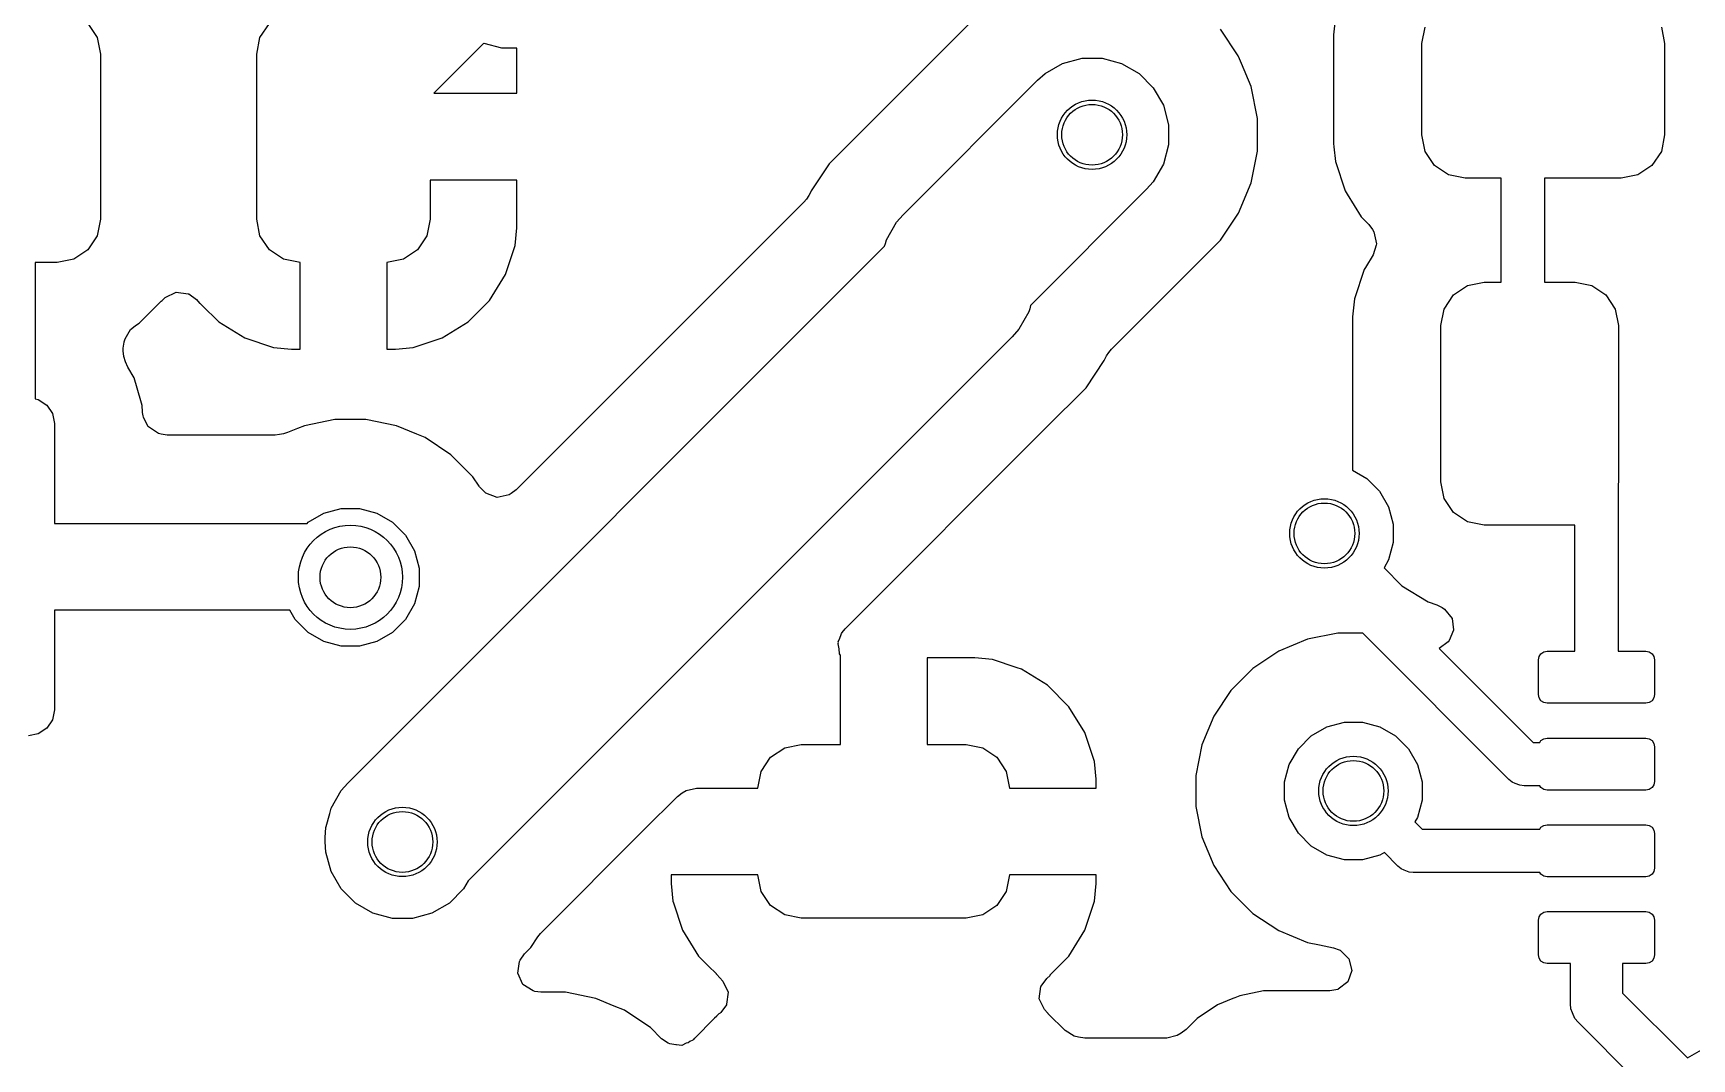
# Model space of a CAD drawing. Header units: inches. Extents: x -2.18 to 1.8, y 0.44 to 2.81.
# Drawn here: x 0.677 to 1.0534, y 1.0258 to 1.2585 of the extents above; entities that cross this region are included whole.
import ezdxf

# ---------------------------------------------------------------- set-up
doc = ezdxf.new("R2010")
doc.units = ezdxf.units.IN
doc.header["$MEASUREMENT"] = 0
doc.layers.add('BLACK', color=250, linetype='CONTINUOUS')

msp = doc.modelspace()

# ---------------------------------------------------------------- linework, layer by layer
at = {"layer": 'BLACK', "linetype": 'CONTINUOUS'}
for p, q in [((0.89337, 1.26458), (0.8855, 1.25671)), ((0.97248, 1.26218), (0.97207, 1.25809)), ((0.6894, 1.26066), (0.69153, 1.25747)), ((0.69153, 1.25747), (0.69228, 1.2537)), ((0.72772, 1.2537), (0.72847, 1.25747)), ((0.72847, 1.25747), (0.7306, 1.26066)), ((0.95046, 1.25331), (0.94643, 1.25935)), ((0.97207, 1.25809), (0.97207, 1.25809)), ((0.97207, 1.25809), (0.97207, 1.25809)), ((0.97207, 1.25809), (0.97207, 1.23344)), ((0.99209, 1.2561), (0.99284, 1.25987)), ((1.04646, 1.25987), (1.0472, 1.2561)), ((0.69228, 1.2537), (0.69228, 1.2163)), ((0.72772, 1.2163), (0.72772, 1.2537)), ((0.77923, 1.25618), (0.76789, 1.24484)), ((0.77934, 1.25612), (0.77923, 1.25618)), ((0.78331, 1.25505), (0.77934, 1.25612)), ((0.78677, 1.25505), (0.78331, 1.25505)), ((0.78677, 1.24484), (0.78677, 1.25505)), ((0.8855, 1.25671), (0.86792, 1.23913)), ((0.95053, 1.25321), (0.95046, 1.25331)), ((0.99209, 1.23543), (0.99209, 1.2561)), ((1.0472, 1.2561), (1.0472, 1.23543)), ((0.90663, 1.24932), (0.91059, 1.2516)), ((0.91059, 1.2516), (0.915, 1.25278)), ((0.915, 1.25278), (0.91957, 1.25278)), ((0.91957, 1.25278), (0.92398, 1.2516)), ((0.92398, 1.2516), (0.92794, 1.24932)), ((0.95122, 1.25156), (0.95053, 1.25321)), ((0.95336, 1.24638), (0.95122, 1.25156)), ((0.8744, 1.2173), (0.90491, 1.24781)), ((0.90491, 1.24781), (0.90663, 1.24932)), ((0.92794, 1.24932), (0.93117, 1.24609)), ((0.93117, 1.24609), (0.93345, 1.24213)), ((0.9548, 1.23913), (0.95336, 1.24638)), ((0.76789, 1.24484), (0.78677, 1.24484)), ((0.93345, 1.24213), (0.93463, 1.23772)), ((0.86792, 1.23913), (0.86285, 1.23406)), ((0.9548, 1.23174), (0.9548, 1.23913)), ((0.93463, 1.23772), (0.93463, 1.23315)), ((0.99284, 1.23167), (0.99209, 1.23543)), ((1.0472, 1.23543), (1.04646, 1.23167)), ((0.86146, 1.23267), (0.85763, 1.22884)), ((0.86285, 1.23406), (0.86146, 1.23267)), ((0.93463, 1.23315), (0.93345, 1.22874)), ((0.95336, 1.22449), (0.9548, 1.23174)), ((0.97207, 1.23344), (0.97207, 1.23344)), ((0.97207, 1.23344), (0.97215, 1.23267)), ((0.97215, 1.23267), (0.97248, 1.22935)), ((0.99497, 1.22847), (0.99284, 1.23167)), ((1.04646, 1.23167), (1.04432, 1.22847)), ((0.85763, 1.22884), (0.85352, 1.22269)), ((0.85763, 1.22884), (0.85763, 1.22884)), ((0.93345, 1.22874), (0.93117, 1.22478)), ((0.97248, 1.22935), (0.97468, 1.22273)), ((0.99816, 1.22634), (0.99497, 1.22847)), ((1.04432, 1.22847), (1.04113, 1.22634)), ((0.78677, 1.22516), (0.76709, 1.22516)), ((0.76709, 1.22516), (0.76709, 1.2163)), ((0.78677, 1.21433), (0.78677, 1.22516)), ((0.93117, 1.22478), (0.92966, 1.22306)), ((0.95053, 1.21766), (0.95336, 1.22449)), ((1.00193, 1.22559), (0.99816, 1.22634)), ((1.01008, 1.22559), (1.00193, 1.22559)), ((1.01008, 1.20197), (1.01008, 1.22559)), ((1.03736, 1.22559), (1.01992, 1.22559)), ((1.01992, 1.22559), (1.01992, 1.20197)), ((1.04113, 1.22634), (1.03736, 1.22559)), ((0.85185, 1.22011), (0.7866, 1.15486)), ((0.85246, 1.22085), (0.85185, 1.22011)), ((0.85298, 1.22163), (0.85246, 1.22085)), ((0.85343, 1.22247), (0.85298, 1.22163)), ((0.85352, 1.22269), (0.85343, 1.22247)), ((0.92966, 1.22306), (0.90333, 1.19673)), ((0.97468, 1.22273), (0.97468, 1.22273)), ((0.97468, 1.22273), (0.97516, 1.22194)), ((0.97516, 1.22194), (0.97516, 1.22194)), ((0.97516, 1.22194), (0.97835, 1.21679)), ((0.69228, 1.2163), (0.69153, 1.21253)), ((0.72847, 1.21253), (0.72772, 1.2163)), ((0.76709, 1.2163), (0.76634, 1.21253)), ((0.87289, 1.21557), (0.8744, 1.2173)), ((0.94643, 1.21152), (0.95053, 1.21766)), ((0.97835, 1.21679), (0.97835, 1.21679)), ((0.97835, 1.21679), (0.98008, 1.21505)), ((0.69153, 1.21253), (0.6894, 1.20934)), ((0.7306, 1.20934), (0.72847, 1.21253)), ((0.76634, 1.21253), (0.7642, 1.20934)), ((0.78636, 1.21029), (0.78677, 1.21433)), ((0.78677, 1.21433), (0.78677, 1.21433)), ((0.8706, 1.21162), (0.87289, 1.21557)), ((0.87289, 1.21557), (0.87289, 1.21557)), ((0.98008, 1.21505), (0.98091, 1.21394)), ((0.98091, 1.21394), (0.98121, 1.2134)), ((0.98121, 1.2134), (0.98179, 1.21071)), ((0.6894, 1.20934), (0.68621, 1.20721)), ((0.73379, 1.20721), (0.7306, 1.20934)), ((0.74841, 1.08836), (0.87021, 1.21016)), ((0.7642, 1.20934), (0.76101, 1.20721)), ((0.78419, 1.20374), (0.78636, 1.21029)), ((0.78636, 1.21029), (0.78636, 1.21029)), ((0.87021, 1.21016), (0.87037, 1.21074)), ((0.87037, 1.21074), (0.8706, 1.21162)), ((0.9272, 1.19229), (0.94643, 1.21152)), ((0.98105, 1.20818), (0.9793, 1.20534)), ((0.98177, 1.21039), (0.98105, 1.20818)), ((0.98179, 1.21071), (0.98177, 1.21039)), ((0.68244, 1.20646), (0.67742, 1.20646)), ((0.67742, 1.20646), (0.67742, 1.17553)), ((0.68621, 1.20721), (0.68244, 1.20646)), ((0.73756, 1.20646), (0.73379, 1.20721)), ((0.73756, 1.18677), (0.73756, 1.20646)), ((0.76101, 1.20721), (0.75724, 1.20646)), ((0.75724, 1.20646), (0.75724, 1.18677)), ((0.97899, 1.20483), (0.9768, 1.19821)), ((0.9793, 1.20534), (0.97899, 1.20483)), ((0.97899, 1.20483), (0.97899, 1.20483)), ((0.78056, 1.19786), (0.78419, 1.20374)), ((0.78419, 1.20374), (0.78419, 1.20374)), ((0.99928, 1.19909), (1.00247, 1.20122)), ((1.00247, 1.20122), (1.00624, 1.20197)), ((1.00624, 1.20197), (1.01008, 1.20197)), ((1.01992, 1.20197), (1.02691, 1.20197)), ((1.02691, 1.20197), (1.03068, 1.20122)), ((1.03068, 1.20122), (1.03387, 1.19909)), ((0.70109, 1.19272), (0.70602, 1.19765)), ((0.70602, 1.19765), (0.70605, 1.19768)), ((0.70602, 1.19765), (0.70602, 1.19765)), ((0.70605, 1.19768), (0.70624, 1.19786)), ((0.70624, 1.19786), (0.70697, 1.19851)), ((0.70697, 1.19851), (0.70945, 1.1997)), ((0.70945, 1.1997), (0.71218, 1.19936)), ((0.71218, 1.19936), (0.71231, 1.19931)), ((0.71231, 1.19931), (0.71405, 1.19803)), ((0.71405, 1.19803), (0.71472, 1.19725)), ((0.71472, 1.19725), (0.71485, 1.1972)), ((0.71485, 1.1972), (0.71529, 1.19681)), ((0.77568, 1.19298), (0.78056, 1.19786)), ((0.9768, 1.19821), (0.97638, 1.19412)), ((0.99715, 1.19589), (0.99928, 1.19909)), ((1.03387, 1.19909), (1.036, 1.19589)), ((0.71529, 1.19681), (0.71912, 1.19298)), ((0.90294, 1.19527), (0.90066, 1.19132)), ((0.90312, 1.19596), (0.90294, 1.19527)), ((0.90333, 1.19673), (0.90312, 1.19596)), ((0.97638, 1.19412), (0.97638, 1.19412)), ((0.97638, 1.19412), (0.97638, 1.19412)), ((0.97638, 1.19412), (0.97638, 1.15935)), ((0.9964, 1.19213), (0.99715, 1.19589)), ((1.036, 1.19589), (1.03675, 1.19213)), ((0.69786, 1.18916), (0.69912, 1.19127)), ((0.69912, 1.19127), (0.69937, 1.19151)), ((0.69937, 1.19151), (0.70023, 1.19218)), ((0.70023, 1.19218), (0.70109, 1.19272)), ((0.71912, 1.19298), (0.725, 1.18936)), ((0.725, 1.18936), (0.725, 1.18936)), ((0.725, 1.18936), (0.73155, 1.18718)), ((0.76326, 1.18718), (0.76981, 1.18936)), ((0.76981, 1.18936), (0.77568, 1.19298)), ((0.76981, 1.18936), (0.76981, 1.18936)), ((0.89915, 1.18959), (0.77573, 1.06617)), ((0.90065, 1.19131), (0.89915, 1.18959)), ((0.90066, 1.19132), (0.90065, 1.19131)), ((0.92169, 1.18678), (0.9272, 1.19229)), ((0.9964, 1.15669), (0.9964, 1.19213)), ((1.03675, 1.19213), (1.03675, 1.15669)), ((0.69744, 1.18704), (0.69764, 1.18841)), ((0.69744, 1.18643), (0.69744, 1.18704)), ((0.69761, 1.18514), (0.69744, 1.18643)), ((0.69764, 1.18841), (0.69766, 1.18849)), ((0.69766, 1.18849), (0.69786, 1.18916)), ((0.73155, 1.18718), (0.73155, 1.18718)), ((0.73155, 1.18718), (0.73155, 1.18718)), ((0.73155, 1.18718), (0.73155, 1.18718)), ((0.73155, 1.18718), (0.73559, 1.18677)), ((0.73559, 1.18677), (0.73756, 1.18677)), ((0.73756, 1.18677), (0.73756, 1.18677)), ((0.75724, 1.18677), (0.75921, 1.18677)), ((0.75921, 1.18677), (0.76326, 1.18718)), ((0.75921, 1.18677), (0.75921, 1.18677)), ((0.75921, 1.18677), (0.75921, 1.18677)), ((0.92056, 1.18526), (0.92109, 1.18604)), ((0.92109, 1.18604), (0.92169, 1.18678)), ((0.69795, 1.18392), (0.69761, 1.18514)), ((0.69845, 1.18272), (0.69795, 1.18392)), ((0.69989, 1.1803), (0.69845, 1.18272)), ((0.91592, 1.17805), (0.92002, 1.1842)), ((0.92002, 1.1842), (0.92011, 1.18441)), ((0.92011, 1.18441), (0.92056, 1.18526)), ((0.6999, 1.18026), (0.69989, 1.1803)), ((0.69989, 1.1803), (0.69989, 1.1803)), ((0.69989, 1.1803), (0.69989, 1.1803)), ((0.70141, 1.17505), (0.6999, 1.18026)), ((0.90672, 1.16886), (0.91592, 1.17805)), ((0.91592, 1.17805), (0.91592, 1.17805)), ((0.67742, 1.17553), (0.67817, 1.17538)), ((0.67817, 1.17538), (0.68008, 1.1741)), ((0.70155, 1.17458), (0.70141, 1.17505)), ((0.70172, 1.17401), (0.70155, 1.17458)), ((0.70155, 1.17458), (0.70155, 1.17458)), ((0.68008, 1.1741), (0.68136, 1.17218)), ((0.68136, 1.17218), (0.68181, 1.16992)), ((0.70183, 1.17254), (0.70172, 1.17401)), ((0.70183, 1.17253), (0.70183, 1.17254)), ((0.70183, 1.17254), (0.70183, 1.17254)), ((0.70184, 1.17244), (0.70183, 1.17253)), ((0.70194, 1.17169), (0.70184, 1.17244)), ((0.70184, 1.17244), (0.70184, 1.17244)), ((0.70201, 1.17137), (0.70194, 1.17169)), ((0.70309, 1.16921), (0.70201, 1.17137)), ((0.74545, 1.17081), (0.73854, 1.16943)), ((0.7525, 1.17081), (0.74545, 1.17081)), ((0.74545, 1.17081), (0.74545, 1.17081)), ((0.74545, 1.17081), (0.74545, 1.17081)), ((0.75941, 1.16943), (0.7525, 1.17081)), ((0.7525, 1.17081), (0.7525, 1.17081)), ((0.7525, 1.17081), (0.7525, 1.17081)), ((0.68181, 1.16992), (0.68181, 1.14728)), ((0.70314, 1.16916), (0.70309, 1.16921)), ((0.70545, 1.16767), (0.70314, 1.16916)), ((0.70604, 1.1675), (0.70545, 1.16767)), ((0.70741, 1.1673), (0.70604, 1.1675)), ((0.73195, 1.1673), (0.70741, 1.1673)), ((0.7329, 1.1674), (0.73195, 1.1673)), ((0.73383, 1.16758), (0.7329, 1.1674)), ((0.73474, 1.16786), (0.73383, 1.16758)), ((0.73701, 1.1688), (0.73474, 1.16786)), ((0.73854, 1.16943), (0.73701, 1.1688)), ((0.73701, 1.1688), (0.73701, 1.1688)), ((0.73854, 1.16943), (0.73854, 1.16943)), ((0.73854, 1.16943), (0.73854, 1.16943)), ((0.73854, 1.16943), (0.73854, 1.16943)), ((0.73854, 1.16943), (0.73854, 1.16943)), ((0.73854, 1.16943), (0.73854, 1.16943)), ((0.76407, 1.1675), (0.75941, 1.16943)), ((0.75941, 1.16943), (0.75941, 1.16943)), ((0.75941, 1.16943), (0.75941, 1.16943)), ((0.75941, 1.16943), (0.75941, 1.16943)), ((0.76592, 1.16674), (0.76407, 1.1675)), ((0.77178, 1.16282), (0.76592, 1.16674)), ((0.76592, 1.16674), (0.76592, 1.16674)), ((0.76592, 1.16674), (0.76592, 1.16674)), ((0.86122, 1.12336), (0.90672, 1.16886)), ((0.77676, 1.15784), (0.77178, 1.16282)), ((0.97638, 1.15935), (0.97959, 1.15749)), ((0.77817, 1.15572), (0.77676, 1.15784)), ((0.77676, 1.15784), (0.77676, 1.15784)), ((0.77676, 1.15784), (0.77676, 1.15784)), ((0.77826, 1.15559), (0.77817, 1.15572)), ((0.77939, 1.1544), (0.77826, 1.15559)), ((0.97959, 1.15749), (0.98249, 1.15459)), ((0.99715, 1.15293), (0.9964, 1.15669)), ((1.03675, 1.15669), (1.03665, 1.1562)), ((1.03665, 1.1562), (1.03665, 1.11827)), ((0.77974, 1.15414), (0.77939, 1.1544)), ((0.78232, 1.15318), (0.77974, 1.15414)), ((0.77974, 1.15414), (0.77974, 1.15414)), ((0.77974, 1.15414), (0.77974, 1.15414)), ((0.78501, 1.15376), (0.78232, 1.15318)), ((0.78549, 1.15402), (0.78501, 1.15376)), ((0.7866, 1.15486), (0.78549, 1.15402)), ((0.98249, 1.15459), (0.98455, 1.15103)), ((0.99928, 1.14973), (0.99715, 1.15293)), ((0.73939, 1.14753), (0.74295, 1.14959)), ((0.74295, 1.14959), (0.74692, 1.15065)), ((0.74692, 1.15065), (0.75103, 1.15065)), ((0.75103, 1.15065), (0.755, 1.14959)), ((0.755, 1.14959), (0.75856, 1.14753)), ((0.98455, 1.15103), (0.98561, 1.14706)), ((1.00247, 1.1476), (0.99928, 1.14973)), ((0.68181, 1.14728), (0.73914, 1.14728)), ((0.73914, 1.14728), (0.73939, 1.14753)), ((0.75856, 1.14753), (0.76147, 1.14463)), ((0.76147, 1.14463), (0.76353, 1.14107)), ((0.98561, 1.14706), (0.98561, 1.14294)), ((1.00624, 1.14685), (1.00247, 1.1476)), ((1.02681, 1.14685), (1.00624, 1.14685)), ((1.02681, 1.11827), (1.02681, 1.14685)), ((0.76353, 1.14107), (0.76459, 1.13709)), ((0.98561, 1.14294), (0.98455, 1.13897)), ((0.76459, 1.13709), (0.76459, 1.13298)), ((0.98455, 1.13897), (0.98352, 1.13718)), ((0.98352, 1.13718), (0.98759, 1.13311)), ((0.76459, 1.13298), (0.76353, 1.12901)), ((0.98759, 1.13311), (0.99353, 1.12944)), ((0.99353, 1.12944), (0.99551, 1.12879)), ((0.73524, 1.1276), (0.68181, 1.1276)), ((0.68181, 1.1276), (0.68181, 1.10496)), ((0.73648, 1.12545), (0.73524, 1.1276)), ((0.73939, 1.12255), (0.73648, 1.12545)), ((0.76147, 1.12545), (0.75856, 1.12255)), ((0.76353, 1.12901), (0.76147, 1.12545)), ((0.99551, 1.12879), (0.99675, 1.12817)), ((0.99675, 1.12817), (0.99726, 1.12782)), ((0.99726, 1.12782), (0.99899, 1.12568)), ((0.99899, 1.12568), (0.99932, 1.12316)), ((0.74295, 1.12049), (0.73939, 1.12255)), ((0.75856, 1.12255), (0.755, 1.12049)), ((0.85996, 1.12097), (0.8604, 1.12229)), ((0.8604, 1.12229), (0.86056, 1.12254)), ((0.86056, 1.12254), (0.86122, 1.12336)), ((0.97305, 1.12235), (0.96615, 1.12097)), ((0.9787, 1.12235), (0.97305, 1.12235)), ((0.97305, 1.12235), (0.97305, 1.12235)), ((0.97305, 1.12235), (0.97305, 1.12235)), ((1.01185, 1.0892), (0.9787, 1.12235)), ((0.9993, 1.12302), (0.99831, 1.12067)), ((0.99932, 1.12316), (0.9993, 1.12302)), ((0.74692, 1.11943), (0.74295, 1.12049)), ((0.75103, 1.11943), (0.74692, 1.11943)), ((0.755, 1.12049), (0.75103, 1.11943)), ((0.85963, 1.11992), (0.85964, 1.12)), ((0.85987, 1.11882), (0.85963, 1.11992)), ((0.85964, 1.12), (0.85972, 1.12024)), ((0.8597, 1.12044), (0.85996, 1.12097)), ((0.85972, 1.12024), (0.8597, 1.12044)), ((0.85999, 1.11771), (0.85987, 1.11882)), ((0.95963, 1.11827), (0.95378, 1.11436)), ((0.95964, 1.11827), (0.95963, 1.11827)), ((0.96614, 1.12097), (0.95964, 1.11827)), ((0.95964, 1.11827), (0.95964, 1.11827)), ((0.96615, 1.12097), (0.96614, 1.12097)), ((0.99809, 1.12038), (0.99605, 1.11891)), ((0.99605, 1.11891), (1.01736, 1.0976)), ((0.99831, 1.12067), (0.99809, 1.12038)), ((1.01912, 1.11769), (1.01976, 1.11812)), ((1.01976, 1.11812), (1.02051, 1.11827)), ((1.02051, 1.11827), (1.02681, 1.11827)), ((1.03665, 1.11827), (1.04295, 1.11827)), ((1.04295, 1.11827), (1.04371, 1.11812)), ((1.04371, 1.11812), (1.04434, 1.11769)), ((0.86009, 1.11747), (0.85999, 1.11771)), ((0.86016, 1.11735), (0.86009, 1.11747)), ((0.86016, 1.11731), (0.86016, 1.11735)), ((0.86016, 1.09709), (0.86016, 1.11731)), ((0.89067, 1.11677), (0.87984, 1.11677)), ((0.87984, 1.11677), (0.87984, 1.09709)), ((0.89471, 1.11636), (0.89067, 1.11677)), ((0.89067, 1.11677), (0.89067, 1.11677)), ((0.90028, 1.11451), (0.89471, 1.11636)), ((0.89471, 1.11636), (0.89471, 1.11636)), ((0.90126, 1.11419), (0.90028, 1.11451)), ((0.90714, 1.11056), (0.90126, 1.11419)), ((0.90126, 1.11419), (0.90126, 1.11419)), ((0.95378, 1.11436), (0.9488, 1.10938)), ((1.01854, 1.1163), (1.01869, 1.11705)), ((1.01854, 1.10843), (1.01854, 1.1163)), ((1.01869, 1.11705), (1.01912, 1.11769)), ((1.04434, 1.11769), (1.04477, 1.11705)), ((1.04477, 1.11705), (1.04492, 1.1163)), ((1.04492, 1.1163), (1.04492, 1.10843)), ((0.91202, 1.10568), (0.90714, 1.11056)), ((0.9488, 1.10938), (0.94488, 1.10352)), ((1.01869, 1.10767), (1.01854, 1.10843)), ((1.01912, 1.10703), (1.01869, 1.10767)), ((1.01976, 1.10661), (1.01912, 1.10703)), ((1.02051, 1.10646), (1.01976, 1.10661)), ((1.04371, 1.10661), (1.04295, 1.10646)), ((1.04434, 1.10703), (1.04371, 1.10661)), ((1.04477, 1.10767), (1.04434, 1.10703)), ((1.04492, 1.10843), (1.04477, 1.10767)), ((0.68181, 1.10496), (0.68136, 1.1027)), ((0.91564, 1.09981), (0.91202, 1.10568)), ((0.94488, 1.10352), (0.94218, 1.09701)), ((0.94488, 1.10352), (0.94488, 1.10352)), ((0.94488, 1.10352), (0.94488, 1.10352)), ((1.04295, 1.10646), (1.02051, 1.10646)), ((0.67817, 1.0995), (0.67591, 1.09906)), ((0.68008, 1.10078), (0.67817, 1.0995)), ((0.68136, 1.1027), (0.68008, 1.10078)), ((0.91782, 1.09326), (0.91564, 1.09981)), ((0.91564, 1.09981), (0.91564, 1.09981)), ((0.96408, 1.09616), (0.96699, 1.09907)), ((0.96699, 1.09907), (0.97055, 1.10113)), ((0.97055, 1.10113), (0.97452, 1.10219)), ((0.97452, 1.10219), (0.97863, 1.10219)), ((0.97863, 1.10219), (0.9826, 1.10113)), ((0.9826, 1.10113), (0.98616, 1.09907)), ((0.98616, 1.09907), (0.98907, 1.09616)), ((0.84434, 1.0942), (0.84753, 1.09634)), ((0.84753, 1.09634), (0.8513, 1.09709)), ((0.8513, 1.09709), (0.86016, 1.09709)), ((0.87984, 1.09709), (0.8887, 1.09709)), ((0.8887, 1.09709), (0.89247, 1.09634)), ((0.89247, 1.09634), (0.89566, 1.0942)), ((0.94218, 1.09701), (0.94081, 1.0901)), ((0.94218, 1.09701), (0.94218, 1.09701)), ((0.96203, 1.0926), (0.96408, 1.09616)), ((0.98907, 1.09616), (0.99113, 1.0926)), ((1.01736, 1.0976), (1.01885, 1.0976)), ((1.01885, 1.0976), (1.01912, 1.09801)), ((1.01912, 1.09801), (1.01976, 1.09843)), ((1.01976, 1.09843), (1.02051, 1.09858)), ((1.02051, 1.09858), (1.04295, 1.09858)), ((1.04295, 1.09858), (1.04371, 1.09843)), ((1.04371, 1.09843), (1.04434, 1.09801)), ((1.04434, 1.09801), (1.04477, 1.09737)), ((1.04477, 1.09737), (1.04492, 1.09661)), ((1.04492, 1.09661), (1.04492, 1.08874)), ((0.84221, 1.09101), (0.84434, 1.0942)), ((0.89566, 1.0942), (0.89779, 1.09101)), ((0.91823, 1.08921), (0.91782, 1.09326)), ((0.96096, 1.08863), (0.96203, 1.0926)), ((0.99113, 1.0926), (0.99219, 1.08863)), ((0.7469, 1.08664), (0.74841, 1.08836)), ((0.84146, 1.08724), (0.84221, 1.09101)), ((0.89779, 1.09101), (0.89854, 1.08724)), ((0.91823, 1.08724), (0.91823, 1.08921)), ((0.91823, 1.08921), (0.91823, 1.08921)), ((0.91823, 1.08921), (0.91823, 1.08921)), ((0.94081, 1.0901), (0.94081, 1.0901)), ((0.94081, 1.0901), (0.94081, 1.08305)), ((0.96096, 1.08452), (0.96096, 1.08863)), ((0.99219, 1.08863), (0.99219, 1.08452)), ((1.01259, 1.08859), (1.01185, 1.0892)), ((1.01331, 1.08829), (1.01259, 1.08859)), ((1.01259, 1.08859), (1.01259, 1.08859)), ((1.01437, 1.08785), (1.01331, 1.08829)), ((1.01533, 1.08776), (1.01437, 1.08785)), ((1.01437, 1.08785), (1.01437, 1.08785)), ((1.01885, 1.08776), (1.01533, 1.08776)), ((1.01912, 1.08735), (1.01885, 1.08776)), ((1.04477, 1.08799), (1.04434, 1.08735)), ((1.04492, 1.08874), (1.04477, 1.08799)), ((0.74462, 1.08268), (0.7469, 1.08664)), ((0.7469, 1.08664), (0.7469, 1.08664)), ((0.81559, 1.07773), (0.82318, 1.08532)), ((0.82318, 1.08532), (0.82429, 1.08615)), ((0.82429, 1.08615), (0.8252, 1.08665)), ((0.8252, 1.08665), (0.82754, 1.08724)), ((0.82754, 1.08724), (0.84146, 1.08724)), ((0.89854, 1.08724), (0.91823, 1.08724)), ((0.96203, 1.08055), (0.96096, 1.08452)), ((0.99219, 1.08452), (0.99113, 1.08055)), ((1.01976, 1.08692), (1.01912, 1.08735)), ((1.02051, 1.08677), (1.01976, 1.08692)), ((1.04295, 1.08677), (1.02051, 1.08677)), ((1.04371, 1.08692), (1.04295, 1.08677)), ((1.04434, 1.08735), (1.04371, 1.08692)), ((0.74349, 1.07848), (0.7443, 1.08148)), ((0.7443, 1.08148), (0.74462, 1.08268)), ((0.94081, 1.08305), (0.94081, 1.08305)), ((0.94081, 1.08305), (0.94081, 1.08305)), ((0.94081, 1.08305), (0.94218, 1.07615)), ((0.96408, 1.07699), (0.96203, 1.08055)), ((0.99113, 1.08055), (0.99055, 1.07956)), ((0.74329, 1.07598), (0.74344, 1.07827)), ((0.74344, 1.07827), (0.74349, 1.07848)), ((0.79242, 1.05456), (0.81559, 1.07773)), ((0.96699, 1.07408), (0.96408, 1.07699)), ((0.99055, 1.07956), (0.9922, 1.07791)), ((0.9922, 1.07791), (1.01885, 1.07791)), ((1.01885, 1.07791), (1.01912, 1.07832)), ((1.01912, 1.07832), (1.01976, 1.07875)), ((1.01976, 1.07875), (1.02051, 1.0789)), ((1.02051, 1.0789), (1.04295, 1.0789)), ((1.04295, 1.0789), (1.04371, 1.07875)), ((1.04371, 1.07875), (1.04434, 1.07832)), ((1.04434, 1.07832), (1.04477, 1.07768)), ((1.04477, 1.07768), (1.04492, 1.07693)), ((1.04492, 1.07693), (1.04492, 1.06906)), ((0.74329, 1.075), (0.74329, 1.07598)), ((0.74344, 1.07272), (0.74329, 1.075)), ((0.74462, 1.0683), (0.74344, 1.07272)), ((0.94218, 1.07615), (0.94218, 1.07614)), ((0.94218, 1.07614), (0.94218, 1.07614)), ((0.94218, 1.07614), (0.94487, 1.06966)), ((0.97055, 1.07203), (0.96699, 1.07408)), ((0.94487, 1.06966), (0.94488, 1.06964)), ((0.94488, 1.06964), (0.94488, 1.06964)), ((0.94488, 1.06964), (0.94488, 1.06964)), ((0.94488, 1.06964), (0.94488, 1.06963)), ((0.94488, 1.06963), (0.9488, 1.06378)), ((0.97452, 1.07096), (0.97055, 1.07203)), ((0.97863, 1.07096), (0.97452, 1.07096)), ((0.9826, 1.07203), (0.97863, 1.07096)), ((0.9836, 1.0726), (0.9826, 1.07203)), ((0.98668, 1.06951), (0.9836, 1.0726)), ((0.98743, 1.0689), (0.98668, 1.06951)), ((0.98811, 1.06862), (0.98743, 1.0689)), ((0.98743, 1.0689), (0.98743, 1.0689)), ((1.04492, 1.06906), (1.04477, 1.0683)), ((0.7469, 1.06435), (0.74462, 1.0683)), ((0.77573, 1.06617), (0.77467, 1.06435)), ((0.84146, 1.06756), (0.82177, 1.06756)), ((0.82177, 1.06756), (0.82177, 1.06559)), ((0.82177, 1.06559), (0.82218, 1.06155)), ((0.84221, 1.06379), (0.84146, 1.06756)), ((0.89854, 1.06756), (0.89779, 1.06379)), ((0.91823, 1.06756), (0.89854, 1.06756)), ((0.91782, 1.06155), (0.91823, 1.06559)), ((0.91823, 1.06559), (0.91823, 1.06756)), ((0.91823, 1.06559), (0.91823, 1.06559)), ((0.9892, 1.06817), (0.98811, 1.06862)), ((0.99016, 1.06807), (0.9892, 1.06817)), ((0.9892, 1.06817), (0.9892, 1.06817)), ((1.01885, 1.06807), (0.99016, 1.06807)), ((1.01912, 1.06766), (1.01885, 1.06807)), ((1.01976, 1.06724), (1.01912, 1.06766)), ((1.02051, 1.06709), (1.01976, 1.06724)), ((1.04295, 1.06709), (1.02051, 1.06709)), ((1.04371, 1.06724), (1.04295, 1.06709)), ((1.04434, 1.06766), (1.04371, 1.06724)), ((1.04477, 1.0683), (1.04434, 1.06766)), ((0.75013, 1.06112), (0.7469, 1.06435)), ((0.77467, 1.06435), (0.77144, 1.06112)), ((0.82218, 1.06155), (0.82218, 1.06155)), ((0.82218, 1.06155), (0.82218, 1.06155)), ((0.82218, 1.06155), (0.82229, 1.06122)), ((0.84434, 1.0606), (0.84221, 1.06379)), ((0.89779, 1.06379), (0.89566, 1.0606)), ((0.91564, 1.055), (0.91782, 1.06155)), ((0.91782, 1.06155), (0.91782, 1.06155)), ((0.9488, 1.06378), (0.95378, 1.0588)), ((0.75409, 1.05883), (0.75013, 1.06112)), ((0.7585, 1.05765), (0.75409, 1.05883)), ((0.76307, 1.05765), (0.7585, 1.05765)), ((0.76748, 1.05883), (0.76307, 1.05765)), ((0.77144, 1.06112), (0.76748, 1.05883)), ((0.82229, 1.06122), (0.82428, 1.05523)), ((0.84753, 1.05847), (0.84434, 1.0606)), ((0.8513, 1.05772), (0.84753, 1.05847)), ((0.8887, 1.05772), (0.8513, 1.05772)), ((0.89247, 1.05847), (0.8887, 1.05772)), ((0.89566, 1.0606), (0.89247, 1.05847)), ((0.95378, 1.0588), (0.95964, 1.05488)), ((1.01854, 1.05724), (1.01869, 1.058)), ((1.01869, 1.058), (1.01912, 1.05864)), ((1.01912, 1.05864), (1.01976, 1.05906)), ((1.01976, 1.05906), (1.02051, 1.05921)), ((1.02051, 1.05921), (1.04295, 1.05921)), ((1.04295, 1.05921), (1.04371, 1.05906)), ((1.04371, 1.05906), (1.04434, 1.05864)), ((1.04434, 1.05864), (1.04477, 1.058)), ((1.04477, 1.058), (1.04492, 1.05724)), ((0.79151, 1.05345), (0.7918, 1.05383)), ((0.7918, 1.05383), (0.7921, 1.0542)), ((0.7921, 1.0542), (0.79242, 1.05456)), ((0.82428, 1.05523), (0.82436, 1.055)), ((0.82436, 1.055), (0.82436, 1.055)), ((0.82436, 1.055), (0.82798, 1.04912)), ((0.91202, 1.04912), (0.91564, 1.055)), ((0.91564, 1.055), (0.91564, 1.055)), ((0.95964, 1.05488), (0.95964, 1.05488)), ((0.95964, 1.05488), (0.95964, 1.05488)), ((0.95964, 1.05488), (0.96614, 1.05218)), ((1.01854, 1.04937), (1.01854, 1.05724)), ((1.04492, 1.05724), (1.04492, 1.04937)), ((0.78847, 1.04962), (0.78993, 1.05108)), ((0.78993, 1.05108), (0.79151, 1.05345)), ((0.78993, 1.05108), (0.78993, 1.05108)), ((0.78993, 1.05108), (0.78993, 1.05108)), ((0.96614, 1.05218), (0.9689, 1.05164)), ((0.9689, 1.05164), (0.97206, 1.05101)), ((0.97206, 1.05101), (0.97337, 1.05055)), ((0.97337, 1.05055), (0.97358, 1.05043)), ((0.97358, 1.05043), (0.97556, 1.04852)), ((0.78696, 1.0452), (0.78735, 1.04792)), ((0.78735, 1.04792), (0.78748, 1.0482)), ((0.78748, 1.0482), (0.78847, 1.04962)), ((0.82798, 1.04912), (0.83026, 1.04684)), ((0.83026, 1.04684), (0.83196, 1.04514)), ((0.90819, 1.04529), (0.91011, 1.04721)), ((0.91011, 1.04721), (0.91202, 1.04912)), ((0.97556, 1.04852), (0.9762, 1.04585)), ((1.01869, 1.04862), (1.01854, 1.04937)), ((1.01912, 1.04798), (1.01869, 1.04862)), ((1.01976, 1.04755), (1.01912, 1.04798)), ((1.02051, 1.0474), (1.01976, 1.04755)), ((1.02583, 1.0474), (1.02051, 1.0474)), ((1.02583, 1.03827), (1.02583, 1.0474)), ((1.04295, 1.0474), (1.03764, 1.0474)), ((1.03764, 1.0474), (1.03764, 1.04071)), ((1.04371, 1.04755), (1.04295, 1.0474)), ((1.04434, 1.04798), (1.04371, 1.04755)), ((1.04477, 1.04862), (1.04434, 1.04798)), ((1.04492, 1.04937), (1.04477, 1.04862)), ((0.78811, 1.0427), (0.78696, 1.0452)), ((0.79042, 1.04121), (0.78811, 1.0427)), ((0.83196, 1.04514), (0.83197, 1.04511)), ((0.83197, 1.04511), (0.83213, 1.04496)), ((0.83213, 1.04496), (0.83351, 1.04342)), ((0.83351, 1.04342), (0.8347, 1.04094)), ((0.90569, 1.04231), (0.90698, 1.04405)), ((0.90698, 1.04405), (0.90775, 1.04472)), ((0.90775, 1.04472), (0.9078, 1.04485)), ((0.9078, 1.04485), (0.90819, 1.04529)), ((0.97528, 1.04325), (0.97311, 1.04157)), ((0.9762, 1.04585), (0.97528, 1.04325)), ((0.79085, 1.04108), (0.79042, 1.04121)), ((0.79222, 1.04089), (0.79085, 1.04108)), ((0.79777, 1.04089), (0.79222, 1.04089)), ((0.79777, 1.04089), (0.79777, 1.04089)), ((0.79777, 1.04089), (0.79777, 1.04089)), ((0.80468, 1.03951), (0.79777, 1.04089)), ((0.80469, 1.03951), (0.80468, 1.03951)), ((0.80468, 1.03951), (0.80468, 1.03951)), ((0.80468, 1.03951), (0.80468, 1.03951)), ((0.80886, 1.03778), (0.80469, 1.03951)), ((0.8347, 1.04094), (0.83436, 1.03821)), ((0.9053, 1.03945), (0.90564, 1.04218)), ((0.90649, 1.03697), (0.9053, 1.03945)), ((0.90564, 1.04218), (0.90569, 1.04231)), ((0.9492, 1.03947), (0.94572, 1.03803)), ((0.94965, 1.03965), (0.9492, 1.03947)), ((0.9492, 1.03947), (0.9492, 1.03947)), ((0.9508, 1.04013), (0.94965, 1.03965)), ((0.94965, 1.03965), (0.94965, 1.03965)), ((0.95619, 1.0412), (0.9508, 1.04013)), ((0.9508, 1.04013), (0.9508, 1.04013)), ((0.9508, 1.04013), (0.9508, 1.04013)), ((0.9508, 1.04013), (0.9508, 1.04013)), ((0.9508, 1.04013), (0.9508, 1.04013)), ((0.9508, 1.04013), (0.9508, 1.04013)), ((0.97126, 1.0412), (0.95619, 1.0412)), ((0.97304, 1.04154), (0.97126, 1.0412)), ((0.97311, 1.04157), (0.97304, 1.04154)), ((1.03764, 1.04071), (1.05235, 1.026)), ((0.81119, 1.03682), (0.80886, 1.03778)), ((0.81119, 1.03681), (0.81119, 1.03682)), ((0.81119, 1.03682), (0.81119, 1.03682)), ((0.814, 1.03494), (0.81119, 1.03681)), ((0.83163, 1.035), (0.82703, 1.0304)), ((0.83202, 1.03544), (0.83163, 1.035)), ((0.83204, 1.03548), (0.83202, 1.03544)), ((0.83247, 1.03586), (0.83204, 1.03548)), ((0.83261, 1.03599), (0.83247, 1.03586)), ((0.83274, 1.0361), (0.83261, 1.03599)), ((0.83285, 1.03619), (0.83274, 1.0361)), ((0.83303, 1.03634), (0.83285, 1.03619)), ((0.83431, 1.03809), (0.83303, 1.03634)), ((0.83436, 1.03821), (0.83431, 1.03809)), ((0.83436, 1.03821), (0.83436, 1.03821)), ((0.90714, 1.03624), (0.90649, 1.03697)), ((0.90732, 1.03605), (0.90714, 1.03624)), ((0.90735, 1.03602), (0.90732, 1.03605)), ((0.91116, 1.03221), (0.90735, 1.03602)), ((0.90735, 1.03602), (0.90735, 1.03602)), ((0.94572, 1.03803), (0.94116, 1.03497)), ((0.94572, 1.03803), (0.94572, 1.03803)), ((0.94572, 1.03803), (0.94572, 1.03803)), ((1.02594, 1.03712), (1.02583, 1.03827)), ((1.0263, 1.03624), (1.02594, 1.03712)), ((1.02682, 1.03499), (1.0263, 1.03624)), ((0.81705, 1.0329), (0.814, 1.03494)), ((0.81959, 1.03036), (0.81705, 1.0329)), ((0.81705, 1.0329), (0.81705, 1.0329)), ((0.91324, 1.03098), (0.91116, 1.03221)), ((0.93749, 1.03159), (0.93658, 1.03109)), ((0.9386, 1.03242), (0.93749, 1.03159)), ((0.9403, 1.03411), (0.9386, 1.03242)), ((0.94116, 1.03497), (0.9403, 1.03411)), ((0.9403, 1.03411), (0.9403, 1.03411)), ((0.94116, 1.03497), (0.94116, 1.03497)), ((0.94116, 1.03497), (0.94116, 1.03497)), ((1.02756, 1.03409), (1.02682, 1.03499)), ((1.04047, 1.02118), (1.02756, 1.03409)), ((0.8211, 1.02934), (0.81959, 1.03036)), ((0.82144, 1.02919), (0.8211, 1.02934)), ((0.82286, 1.02901), (0.82144, 1.02919)), ((0.82292, 1.02898), (0.82286, 1.02901)), ((0.82298, 1.02899), (0.82292, 1.02898)), ((0.82417, 1.02885), (0.82298, 1.02899)), ((0.82519, 1.02933), (0.82417, 1.02885)), ((0.82564, 1.0294), (0.82519, 1.02933)), ((0.82599, 1.02972), (0.82564, 1.0294)), ((0.82665, 1.03003), (0.82599, 1.02972)), ((0.82683, 1.03019), (0.82665, 1.03003)), ((0.827, 1.03043), (0.82683, 1.03019)), ((0.82703, 1.0304), (0.827, 1.03043)), ((0.91423, 1.03069), (0.91324, 1.03098)), ((0.91561, 1.03049), (0.91423, 1.03069)), ((0.93424, 1.03049), (0.91561, 1.03049)), ((0.93658, 1.03109), (0.93424, 1.03049)), ((1.05235, 1.026), (1.05557, 1.02786))]:
    msp.add_line(p, q, dxfattribs=at)
at = {"layer": 'BLACK'}
for centre, radius in [((0.91728, 1.23543), 0.00787), ((0.97, 1.145), 0.00787), ((0.74898, 1.13504), 0.01181), ((0.97658, 1.08658), 0.00787), ((0.76079, 1.075), 0.00787)]:
    msp.add_circle(centre, radius, dxfattribs=at)
at = {"layer": 'WHITE'}
for centre in [(0.91728, 1.23543), (0.97, 1.145), (0.74898, 1.13504), (0.97658, 1.08658), (0.76079, 1.075)]:
    msp.add_circle(centre, 0.00689, dxfattribs=at)

doc.saveas('drawing.dxf')
